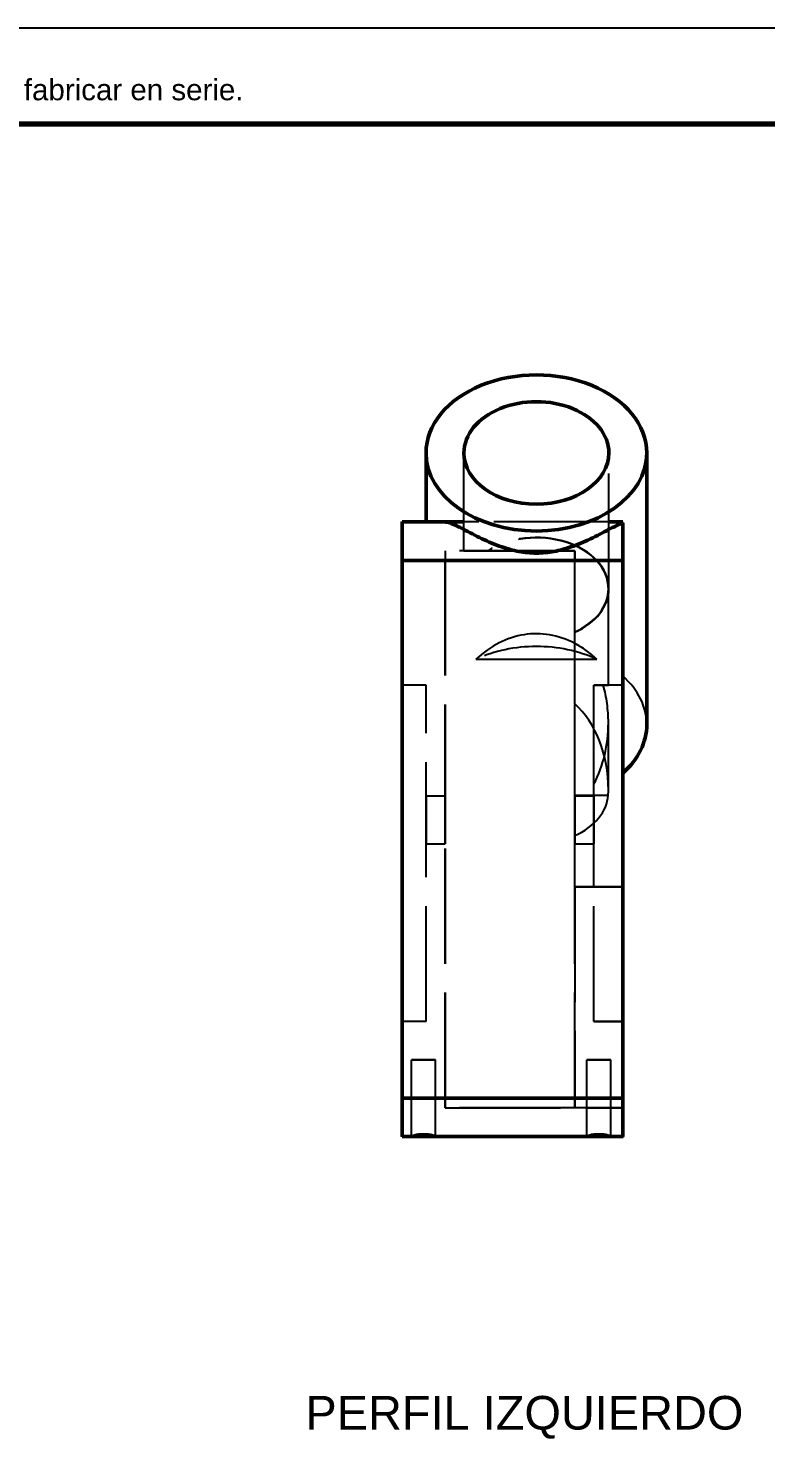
# Model space of a CAD drawing. Header units: millimetres. Extents: x 0 to 840, y 0 to 594.
# Drawn here: x 301.1 to 454.9, y 300.3 to 594 of the extents above; entities that cross this region are included whole.
import ezdxf
from ezdxf.enums import TextEntityAlignment as Align

# ---------------------------------------------------------------- set-up
doc = ezdxf.new("R2010")
doc.units = ezdxf.units.MM
doc.header["$LTSCALE"] = 2
doc.linetypes.add('ACAD_ISO02W100', pattern=[15, 12, -3])
for name, color, linetype, lineweight in [('MARCO', 7, 'Continuous', 70), ('OCULTAS', 8, 'ACAD_ISO02W100', 25), ('TEXTO', 7, 'Continuous', 25), ('VISIBLE', 7, 'Continuous', 50)]:
    doc.layers.add(name, color=color, linetype=linetype, lineweight=lineweight)
doc.styles.get("Standard").update_dxf_attribs({"font": 'arial.ttf'})

msp = doc.modelspace()

# ---------------------------------------------------------------- linework, layer by layer
at = {"layer": 'MARCO'}
msp.add_line((820, 574), (40, 574), dxfattribs=at)
at = {"layer": 'OCULTAS'}
for p, q in [((391.95, 485.18), (391.95, 505.55)), ((422.15, 477.27), (422.15, 505.55)), ((422.15, 491.18), (391.95, 491.18)), ((425.05, 459.11), (425.05, 491.18)), ((425.05, 457.18), (425.05, 490.97)), ((415.05, 485.18), (388.05, 485.18)), ((388.05, 369.18), (388.05, 485.18)), ((415.05, 485.18), (388.05, 485.18)), ((396.92, 485.18), (397.07, 485.18)), ((415.05, 369.18), (415.05, 485.18)), ((415.05, 468.21), (415.05, 485.18)), ((415.05, 453.32), (415.05, 485.18)), ((379.05, 371.18), (379.05, 483.18)), ((388.05, 483.18), (379.05, 483.18)), ((388.05, 483.18), (388.05, 371.18)), ((415.05, 465.87), (415.05, 483.18)), ((425.05, 483.18), (415.05, 483.18)), ((425.05, 415.18), (425.05, 483.18)), ((422.05, 457.18), (422.05, 477.27)), ((415.05, 468.21), (415.05, 468.3)), ((415.05, 425.87), (415.05, 468.3)), ((415.05, 462.59), (415.05, 465.87)), ((394.45, 462.59), (415.05, 462.59)), ((415.05, 462.59), (419.65, 462.59)), ((415.05, 453.32), (415.05, 462.59)), ((425.05, 448.59), (425.05, 459.11)), ((379.05, 387.18), (379.05, 457.18)), ((379.05, 387.18), (379.05, 457.18)), ((384.05, 457.18), (379.05, 457.18)), ((384.05, 457.18), (379.05, 457.18)), ((384.05, 387.18), (384.05, 457.18)), ((384.05, 387.18), (384.05, 457.18)), ((425.05, 457.18), (419.05, 457.18)), ((419.05, 387.18), (419.05, 457.18)), ((419.05, 436.65), (419.05, 457.18)), ((425.05, 457.18), (420.99, 457.18)), ((425.05, 387.18), (425.05, 457.18)), ((425.05, 438.86), (425.05, 457.18)), ((425.05, 448.59), (425.05, 457.18)), ((422.05, 435.38), (422.05, 449.38)), ((425.05, 415.18), (425.05, 448.59)), ((425.05, 438.86), (425.05, 448.59)), ((419.05, 415.18), (419.05, 436.65)), ((384.05, 434.18), (388.05, 434.18)), ((415.05, 415.18), (415.05, 434.31)), ((415.05, 425.87), (415.05, 434.31)), ((415.05, 434.31), (422.03, 434.31)), ((415.05, 434.18), (419.05, 434.18)), ((384.05, 424.18), (388.05, 424.18)), ((415.05, 424.18), (419.05, 424.18)), ((419.05, 415.18), (415.05, 415.18)), ((415.05, 415.18), (415.05, 369.18)), ((415.05, 415.18), (425.05, 415.18)), ((419.05, 387.18), (419.05, 415.18)), ((425.05, 415.18), (419.05, 415.18)), ((384.05, 387.18), (379.05, 387.18)), ((384.05, 387.18), (379.05, 387.18)), ((419.05, 387.18), (425.05, 387.18)), ((425.05, 387.18), (419.05, 387.18)), ((425.05, 387.18), (425.05, 369.18)), ((381.05, 363.18), (381.05, 379.18)), ((381.05, 363.18), (381.05, 379.18)), ((386.05, 363.18), (386.05, 379.18)), ((386.05, 363.18), (386.05, 379.18)), ((417.55, 363.18), (417.55, 379.18)), ((422.55, 363.18), (422.55, 379.18)), ((388.05, 371.18), (379.05, 371.18)), ((388.05, 369.18), (425.05, 369.18)), ((415.05, 369.18), (388.05, 369.18)), ((425.05, 369.18), (415.05, 369.18)), ((417.55, 363.18), (417.55, 369.18)), ((422.55, 363.18), (422.55, 369.18)), ((381.05, 363.18), (379.05, 363.18)), ((417.55, 363.18), (386.05, 363.18)), ((425.05, 363.18), (422.55, 363.18))]:
    msp.add_line(p, q, dxfattribs=at)
for centre, major_axis, start_param, end_param in [((407.05, 477.27), (15.1, 0), 0, 2.306358), ((407.05, 477.27), (15, 0), 0, 2.298961), ((407.05, 477.27), (15, 0), 5.274925, 6.283185), ((407.05, 477.27), (15.1, 0), 5.270755, 6.283185), ((407.05, 435.38), (0, 32.53), -6.638437, -5.703483), ((407.05, 448.98), (23, 0), 0.991094, 2.150499), ((407.05, 435.38), (0, 32.53), -0.579703, -0.355251), ((407.05, 448.98), (23, 0), 0, 0.671951), ((407.05, 449.38), (0, 21.21), -1.570796, -1.19389), ((407.05, 435.38), (0, 21.21), -1.570796, -0.562536), ((407.05, 449.38), (0, 21.21), -2.214297, -1.570796), ((407.05, 435.38), (0, 21.21), -1.621325, -1.570796), ((407.05, 434.84), (15, 0), 5.274925, 6.232656)]:
    msp.add_ellipse(centre, major_axis=major_axis, ratio=0.707107, start_param=start_param, end_param=end_param, dxfattribs=at)
for points, degree in [([(379.05, 483.18), (379.05, 484.08), (379.05, 484.96), (379.05, 485.83), (379.05, 486.66), (379.05, 487.44), (379.05, 488.17), (379.05, 488.84), (379.05, 489.44), (379.05, 489.96), (379.05, 490.39), (379.05, 490.74), (379.05, 490.98), (379.05, 491.13), (379.05, 491.18)], 1), ([(384.05, 491.18), (384.07, 491.18), (384.13, 491.18), (384.23, 491.18), (384.38, 491.18), (384.56, 491.18), (384.79, 491.18), (385.05, 491.18), (385.36, 491.18), (385.7, 491.18), (386.08, 491.18), (386.5, 491.18), (386.96, 491.18), (387.45, 491.18), (387.98, 491.18)], 1), ([(425.05, 483.18), (425.05, 484.08), (425.05, 484.96), (425.05, 485.83), (425.05, 486.66), (425.05, 487.44), (425.05, 488.17), (425.05, 488.84), (425.05, 489.44), (425.05, 489.96), (425.05, 490.39), (425.05, 490.74), (425.05, 490.98), (425.05, 491.13), (425.05, 491.18)], 1), ([(388.05, 485.18), (388.05, 484.53), (388.05, 483.86), (388.05, 483.18)], 3), ([(396.92, 485.18), (396.27, 485.18), (395.65, 485.18), (395.08, 485.18), (394.56, 485.18), (394.07, 485.18), (393.64, 485.18), (393.25, 485.18), (392.9, 485.18), (392.61, 485.18), (392.38, 485.18), (392.19, 485.18), (392.06, 485.18), (391.97, 485.18), (391.95, 485.18)], 1), ([(391.95, 485.18), (392.04, 485.18), (392.33, 485.18), (392.8, 485.18), (393.44, 485.18), (394.26, 485.18), (395.24, 485.18), (396.37, 485.18), (397.63, 485.18), (399.01, 485.18), (400.5, 485.18), (402.06, 485.18), (403.69, 485.18), (405.36, 485.18), (407.05, 485.18)], 1), ([(415.05, 485.18), (415.05, 484.53), (415.05, 483.86), (415.05, 483.18)], 3), ([(419.05, 457.18), (419.45, 457.18), (419.82, 457.18), (420.17, 457.18), (420.49, 457.18), (420.78, 457.18), (421.04, 457.18), (421.28, 457.18), (421.48, 457.18), (421.65, 457.18), (421.79, 457.18), (421.91, 457.18), (421.98, 457.18), (422.03, 457.18), (422.05, 457.18)], 1), ([(422.05, 457.18), (422.04, 457.18), (422.03, 457.18), (422, 457.18), (421.96, 457.18), (421.91, 457.18), (421.85, 457.18), (421.78, 457.18), (421.7, 457.18), (421.61, 457.18), (421.51, 457.18), (421.39, 457.18), (421.27, 457.18), (421.14, 457.18), (420.99, 457.18)], 1), ([(384.05, 429.18), (384.05, 429.74), (384.05, 430.3), (384.05, 430.84), (384.05, 431.35), (384.05, 431.84), (384.05, 432.3), (384.05, 432.72), (384.05, 433.09), (384.05, 433.42), (384.05, 433.69), (384.05, 433.9), (384.05, 434.06), (384.05, 434.15), (384.05, 434.18)], 1), ([(384.05, 434.18), (384.05, 434.06), (384.05, 433.69), (384.05, 433.09), (384.05, 432.3), (384.05, 431.35), (384.05, 430.3), (384.05, 429.18), (384.05, 428.07), (384.05, 427.02), (384.05, 426.07), (384.05, 425.28), (384.05, 424.68), (384.05, 424.31), (384.05, 424.18)], 1), ([(388.05, 429.18), (388.05, 429.74), (388.05, 430.3), (388.05, 430.84), (388.05, 431.35), (388.05, 431.84), (388.05, 432.3), (388.05, 432.72), (388.05, 433.09), (388.05, 433.42), (388.05, 433.69), (388.05, 433.9), (388.05, 434.06), (388.05, 434.15), (388.05, 434.18)], 1), ([(388.05, 434.18), (388.05, 434.06), (388.05, 433.69), (388.05, 433.09), (388.05, 432.3), (388.05, 431.35), (388.05, 430.3), (388.05, 429.18), (388.05, 428.07), (388.05, 427.02), (388.05, 426.07), (388.05, 425.28), (388.05, 424.68), (388.05, 424.31), (388.05, 424.18)], 1), ([(415.05, 429.18), (415.05, 429.74), (415.05, 430.3), (415.05, 430.84), (415.05, 431.35), (415.05, 431.84), (415.05, 432.3), (415.05, 432.72), (415.05, 433.09), (415.05, 433.42), (415.05, 433.69), (415.05, 433.9), (415.05, 434.06), (415.05, 434.15), (415.05, 434.18)], 1), ([(415.05, 434.18), (415.05, 434.06), (415.05, 433.69), (415.05, 433.09), (415.05, 432.3), (415.05, 431.35), (415.05, 430.3), (415.05, 429.18), (415.05, 428.07), (415.05, 427.02), (415.05, 426.07), (415.05, 425.28), (415.05, 424.68), (415.05, 424.31), (415.05, 424.18)], 1), ([(419.05, 429.18), (419.05, 429.74), (419.05, 430.3), (419.05, 430.84), (419.05, 431.35), (419.05, 431.84), (419.05, 432.3), (419.05, 432.72), (419.05, 433.09), (419.05, 433.42), (419.05, 433.69), (419.05, 433.9), (419.05, 434.06), (419.05, 434.15), (419.05, 434.18)], 1), ([(419.05, 434.18), (419.05, 434.06), (419.05, 433.69), (419.05, 433.09), (419.05, 432.3), (419.05, 431.35), (419.05, 430.3), (419.05, 429.18), (419.05, 428.07), (419.05, 427.02), (419.05, 426.07), (419.05, 425.28), (419.05, 424.68), (419.05, 424.31), (419.05, 424.18)], 1), ([(381.05, 379.18), (381.11, 379.18), (381.3, 379.18), (381.59, 379.18), (381.99, 379.18), (382.46, 379.18), (382.99, 379.18), (383.55, 379.18), (384.1, 379.18), (384.63, 379.18), (385.11, 379.18), (385.5, 379.18), (385.8, 379.18), (385.99, 379.18), (386.05, 379.18)], 1), ([(381.05, 379.18), (381.11, 379.18), (381.3, 379.18), (381.59, 379.18), (381.99, 379.18), (382.46, 379.18), (382.99, 379.18), (383.55, 379.18), (384.1, 379.18), (384.63, 379.18), (385.11, 379.18), (385.5, 379.18), (385.8, 379.18), (385.99, 379.18), (386.05, 379.18)], 1), ([(417.55, 379.18), (417.61, 379.18), (417.8, 379.18), (418.09, 379.18), (418.49, 379.18), (418.96, 379.18), (419.49, 379.18), (420.05, 379.18), (420.6, 379.18), (421.13, 379.18), (421.61, 379.18), (422, 379.18), (422.3, 379.18), (422.49, 379.18), (422.55, 379.18)], 1), ([(379.05, 371.18), (379.05, 370.29), (379.05, 369.4), (379.05, 368.54), (379.05, 367.71), (379.05, 366.93), (379.05, 366.2), (379.05, 365.53), (379.05, 364.93), (379.05, 364.41), (379.05, 363.98), (379.05, 363.63), (379.05, 363.39), (379.05, 363.23), (379.05, 363.18)], 1), ([(388.05, 371.18), (388.05, 370.51), (388.05, 369.84), (388.05, 369.18)], 3), ([(417.55, 369.18), (417.61, 369.18), (417.8, 369.18), (418.09, 369.18), (418.49, 369.18), (418.96, 369.18), (419.49, 369.18), (420.05, 369.18), (420.6, 369.18), (421.13, 369.18), (421.61, 369.18), (422, 369.18), (422.3, 369.18), (422.49, 369.18), (422.55, 369.18)], 1), ([(425.05, 369.18), (425.05, 368.47), (425.05, 367.77), (425.05, 367.1), (425.05, 366.48), (425.05, 365.89), (425.05, 365.35), (425.05, 364.86), (425.05, 364.43), (425.05, 364.05), (425.05, 363.75), (425.05, 363.5), (425.05, 363.33), (425.05, 363.22), (425.05, 363.18)], 1)]:
    msp.add_open_spline(points, degree=degree, dxfattribs=at)
for points, degree, knots in [([(425.05, 491.18), (424.16, 491.18), (423.28, 491.18), (422.29, 491.18), (421.3, 491.18), (420.21, 491.18), (419.12, 491.18), (417.96, 491.18), (416.79, 491.18), (415.56, 491.18), (414.33, 491.18), (413.05, 491.18), (411.77, 491.18), (410.46, 491.18), (409.15, 491.18), (406.49, 491.18), (403.85, 491.18), (402.55, 491.18), (401.25, 491.18), (399.99, 491.18), (398.73, 491.18), (397.52, 491.18), (396.32, 491.18), (395.18, 491.18), (394.05, 491.18), (393, 491.18), (391.95, 491.18)], 2, [0, 0, 0, 0.071429, 0.071429, 0.142857, 0.142857, 0.214286, 0.214286, 0.285714, 0.285714, 0.357143, 0.357143, 0.428571, 0.428571, 0.5, 0.5, 0.642857, 0.642857, 0.714286, 0.714286, 0.785714, 0.785714, 0.857143, 0.857143, 0.928571, 0.928571, 1, 1, 1]), ([(415.05, 485.18), (413.85, 485.18), (412.59, 485.18), (411.28, 485.18), (409.94, 485.18), (408.57, 485.18), (405.81, 485.18), (404.44, 485.18), (403.09, 485.18), (401.77, 485.18), (400.5, 485.18), (399.29, 485.18), (398.14, 485.18), (397.07, 485.18)], 1, [0, 0, 0.071429, 0.142857, 0.214286, 0.285714, 0.357143, 0.5, 0.571429, 0.642857, 0.714286, 0.785714, 0.857143, 0.928571, 1, 1]), ([(407.05, 485.18), (408.45, 485.18), (409.86, 485.18), (411.21, 485.18), (411.59, 485.18), (411.98, 485.18), (412.35, 485.18), (412.54, 485.18), (412.73, 485.18), (412.91, 485.18), (413.1, 485.18), (413.28, 485.18), (413.46, 485.18), (413.64, 485.18), (413.82, 485.18), (414, 485.18), (414.18, 485.18), (414.35, 485.18), (414.53, 485.18), (414.7, 485.18), (414.88, 485.18), (415.05, 485.18)], 3, [0, 0, 0, 0, 0.2791831, 0.2791831, 0.2791831, 0.3589498, 0.3589498, 0.3589498, 0.3988331, 0.3988331, 0.3988331, 0.4387164, 0.4387164, 0.4387164, 0.4785997, 0.4785997, 0.4785997, 0.518483, 0.518483, 0.518483, 0.5583663, 0.5583663, 0.5583663, 0.5583663]), ([(384.05, 424.18), (384.05, 424.2), (384.05, 424.22), (384.05, 424.26), (384.05, 424.31), (384.05, 424.39), (384.05, 424.47), (384.05, 424.57), (384.05, 424.68), (384.05, 424.82), (384.05, 424.95), (384.05, 425.11), (384.05, 425.28), (384.05, 425.46), (384.05, 425.65), (384.05, 425.86), (384.05, 426.07), (384.05, 426.3), (384.05, 426.52), (384.05, 426.77), (384.05, 427.02), (384.05, 427.27), (384.05, 427.53), (384.05, 427.8), (384.05, 428.07), (384.05, 428.62), (384.05, 429.18)], 2, [0, 0, 0, 0.071429, 0.071429, 0.142857, 0.142857, 0.214286, 0.214286, 0.285714, 0.285714, 0.357143, 0.357143, 0.428571, 0.428571, 0.5, 0.5, 0.571429, 0.571429, 0.642857, 0.642857, 0.714286, 0.714286, 0.785714, 0.785714, 0.857143, 0.857143, 1, 1, 1]), ([(388.05, 424.18), (388.05, 424.2), (388.05, 424.22), (388.05, 424.26), (388.05, 424.31), (388.05, 424.39), (388.05, 424.47), (388.05, 424.57), (388.05, 424.68), (388.05, 424.82), (388.05, 424.95), (388.05, 425.11), (388.05, 425.28), (388.05, 425.46), (388.05, 425.65), (388.05, 425.86), (388.05, 426.07), (388.05, 426.3), (388.05, 426.52), (388.05, 426.77), (388.05, 427.02), (388.05, 427.27), (388.05, 427.53), (388.05, 427.8), (388.05, 428.07), (388.05, 428.62), (388.05, 429.18)], 2, [0, 0, 0, 0.071429, 0.071429, 0.142857, 0.142857, 0.214286, 0.214286, 0.285714, 0.285714, 0.357143, 0.357143, 0.428571, 0.428571, 0.5, 0.5, 0.571429, 0.571429, 0.642857, 0.642857, 0.714286, 0.714286, 0.785714, 0.785714, 0.857143, 0.857143, 1, 1, 1]), ([(415.05, 424.18), (415.05, 424.2), (415.05, 424.22), (415.05, 424.26), (415.05, 424.31), (415.05, 424.39), (415.05, 424.47), (415.05, 424.57), (415.05, 424.68), (415.05, 424.82), (415.05, 424.95), (415.05, 425.11), (415.05, 425.28), (415.05, 425.46), (415.05, 425.65), (415.05, 425.86), (415.05, 426.07), (415.05, 426.3), (415.05, 426.52), (415.05, 426.77), (415.05, 427.02), (415.05, 427.27), (415.05, 427.53), (415.05, 427.8), (415.05, 428.07), (415.05, 428.62), (415.05, 429.18)], 2, [0, 0, 0, 0.071429, 0.071429, 0.142857, 0.142857, 0.214286, 0.214286, 0.285714, 0.285714, 0.357143, 0.357143, 0.428571, 0.428571, 0.5, 0.5, 0.571429, 0.571429, 0.642857, 0.642857, 0.714286, 0.714286, 0.785714, 0.785714, 0.857143, 0.857143, 1, 1, 1]), ([(419.05, 424.18), (419.05, 424.2), (419.05, 424.22), (419.05, 424.26), (419.05, 424.31), (419.05, 424.39), (419.05, 424.47), (419.05, 424.57), (419.05, 424.68), (419.05, 424.82), (419.05, 424.95), (419.05, 425.11), (419.05, 425.28), (419.05, 425.46), (419.05, 425.65), (419.05, 425.86), (419.05, 426.07), (419.05, 426.3), (419.05, 426.52), (419.05, 426.77), (419.05, 427.02), (419.05, 427.27), (419.05, 427.53), (419.05, 427.8), (419.05, 428.07), (419.05, 428.62), (419.05, 429.18)], 2, [0, 0, 0, 0.071429, 0.071429, 0.142857, 0.142857, 0.214286, 0.214286, 0.285714, 0.285714, 0.357143, 0.357143, 0.428571, 0.428571, 0.5, 0.5, 0.571429, 0.571429, 0.642857, 0.642857, 0.714286, 0.714286, 0.785714, 0.785714, 0.857143, 0.857143, 1, 1, 1]), ([(383.55, 379.18), (383.41, 379.18), (383.27, 379.18), (382.99, 379.18), (382.72, 379.18), (382.59, 379.18), (382.46, 379.18), (382.34, 379.18), (382.22, 379.18), (382.1, 379.18), (381.99, 379.18), (381.88, 379.18), (381.78, 379.18), (381.69, 379.18), (381.59, 379.18), (381.51, 379.18), (381.43, 379.18), (381.36, 379.18), (381.3, 379.18), (381.24, 379.18), (381.19, 379.18), (381.15, 379.18), (381.11, 379.18), (381.09, 379.18), (381.06, 379.18), (381.06, 379.18), (381.05, 379.18)], 2, [0, 0, 0, 0.1122, 0.1122, 0.336599, 0.336599, 0.448799, 0.448799, 0.560999, 0.560999, 0.673198, 0.673198, 0.785398, 0.785398, 0.897598, 0.897598, 1.009798, 1.009798, 1.121997, 1.121997, 1.234197, 1.234197, 1.346397, 1.346397, 1.458597, 1.458597, 1.570796, 1.570796, 1.570796]), ([(383.55, 379.18), (383.41, 379.18), (383.27, 379.18), (382.99, 379.18), (382.72, 379.18), (382.59, 379.18), (382.46, 379.18), (382.34, 379.18), (382.22, 379.18), (382.1, 379.18), (381.99, 379.18), (381.88, 379.18), (381.78, 379.18), (381.69, 379.18), (381.59, 379.18), (381.51, 379.18), (381.43, 379.18), (381.36, 379.18), (381.3, 379.18), (381.24, 379.18), (381.19, 379.18), (381.15, 379.18), (381.11, 379.18), (381.09, 379.18), (381.06, 379.18), (381.06, 379.18), (381.05, 379.18)], 2, [0, 0, 0, 0.1122, 0.1122, 0.336599, 0.336599, 0.448799, 0.448799, 0.560999, 0.560999, 0.673198, 0.673198, 0.785398, 0.785398, 0.897598, 0.897598, 1.009798, 1.009798, 1.121997, 1.121997, 1.234197, 1.234197, 1.346397, 1.346397, 1.458597, 1.458597, 1.570796, 1.570796, 1.570796]), ([(386.05, 379.18), (386.04, 379.18), (386.03, 379.18), (386.01, 379.18), (385.99, 379.18), (385.95, 379.18), (385.91, 379.18), (385.85, 379.18), (385.8, 379.18), (385.73, 379.18), (385.66, 379.18), (385.58, 379.18), (385.5, 379.18), (385.41, 379.18), (385.32, 379.18), (385.21, 379.18), (385.11, 379.18), (384.99, 379.18), (384.88, 379.18), (384.76, 379.18), (384.63, 379.18), (384.5, 379.18), (384.37, 379.18), (384.24, 379.18), (384.1, 379.18), (383.83, 379.18), (383.55, 379.18)], 2, [0, 0, 0, 0.071429, 0.071429, 0.142857, 0.142857, 0.214286, 0.214286, 0.285714, 0.285714, 0.357143, 0.357143, 0.428571, 0.428571, 0.5, 0.5, 0.571429, 0.571429, 0.642857, 0.642857, 0.714286, 0.714286, 0.785714, 0.785714, 0.857143, 0.857143, 1, 1, 1]), ([(386.05, 379.18), (386.04, 379.18), (386.03, 379.18), (386.01, 379.18), (385.99, 379.18), (385.95, 379.18), (385.91, 379.18), (385.85, 379.18), (385.8, 379.18), (385.73, 379.18), (385.66, 379.18), (385.58, 379.18), (385.5, 379.18), (385.41, 379.18), (385.32, 379.18), (385.21, 379.18), (385.11, 379.18), (384.99, 379.18), (384.88, 379.18), (384.76, 379.18), (384.63, 379.18), (384.5, 379.18), (384.37, 379.18), (384.24, 379.18), (384.1, 379.18), (383.83, 379.18), (383.55, 379.18)], 2, [0, 0, 0, 0.071429, 0.071429, 0.142857, 0.142857, 0.214286, 0.214286, 0.285714, 0.285714, 0.357143, 0.357143, 0.428571, 0.428571, 0.5, 0.5, 0.571429, 0.571429, 0.642857, 0.642857, 0.714286, 0.714286, 0.785714, 0.785714, 0.857143, 0.857143, 1, 1, 1]), ([(420.05, 379.18), (419.91, 379.18), (419.77, 379.18), (419.49, 379.18), (419.22, 379.18), (419.09, 379.18), (418.96, 379.18), (418.84, 379.18), (418.72, 379.18), (418.6, 379.18), (418.49, 379.18), (418.38, 379.18), (418.28, 379.18), (418.19, 379.18), (418.09, 379.18), (418.01, 379.18), (417.93, 379.18), (417.86, 379.18), (417.8, 379.18), (417.74, 379.18), (417.69, 379.18), (417.65, 379.18), (417.61, 379.18), (417.59, 379.18), (417.56, 379.18), (417.56, 379.18), (417.55, 379.18)], 2, [0, 0, 0, 0.1122, 0.1122, 0.336599, 0.336599, 0.448799, 0.448799, 0.560999, 0.560999, 0.673198, 0.673198, 0.785398, 0.785398, 0.897598, 0.897598, 1.009798, 1.009798, 1.121997, 1.121997, 1.234197, 1.234197, 1.346397, 1.346397, 1.458597, 1.458597, 1.570796, 1.570796, 1.570796]), ([(422.55, 379.18), (422.54, 379.18), (422.53, 379.18), (422.51, 379.18), (422.49, 379.18), (422.45, 379.18), (422.41, 379.18), (422.35, 379.18), (422.3, 379.18), (422.23, 379.18), (422.16, 379.18), (422.08, 379.18), (422, 379.18), (421.91, 379.18), (421.82, 379.18), (421.71, 379.18), (421.61, 379.18), (421.49, 379.18), (421.38, 379.18), (421.26, 379.18), (421.13, 379.18), (421, 379.18), (420.87, 379.18), (420.74, 379.18), (420.6, 379.18), (420.33, 379.18), (420.05, 379.18)], 2, [0, 0, 0, 0.071429, 0.071429, 0.142857, 0.142857, 0.214286, 0.214286, 0.285714, 0.285714, 0.357143, 0.357143, 0.428571, 0.428571, 0.5, 0.5, 0.571429, 0.571429, 0.642857, 0.642857, 0.714286, 0.714286, 0.785714, 0.785714, 0.857143, 0.857143, 1, 1, 1]), ([(420.05, 369.18), (419.91, 369.18), (419.77, 369.18), (419.49, 369.18), (419.22, 369.18), (419.09, 369.18), (418.96, 369.18), (418.84, 369.18), (418.72, 369.18), (418.6, 369.18), (418.49, 369.18), (418.38, 369.18), (418.28, 369.18), (418.19, 369.18), (418.09, 369.18), (418.01, 369.18), (417.93, 369.18), (417.86, 369.18), (417.8, 369.18), (417.74, 369.18), (417.69, 369.18), (417.65, 369.18), (417.61, 369.18), (417.59, 369.18), (417.56, 369.18), (417.56, 369.18), (417.55, 369.18)], 2, [0, 0, 0, 0.1122, 0.1122, 0.336599, 0.336599, 0.448799, 0.448799, 0.560999, 0.560999, 0.673198, 0.673198, 0.785398, 0.785398, 0.897598, 0.897598, 1.009798, 1.009798, 1.121997, 1.121997, 1.234197, 1.234197, 1.346397, 1.346397, 1.458597, 1.458597, 1.570796, 1.570796, 1.570796]), ([(422.55, 369.18), (422.54, 369.18), (422.53, 369.18), (422.51, 369.18), (422.49, 369.18), (422.45, 369.18), (422.41, 369.18), (422.35, 369.18), (422.3, 369.18), (422.23, 369.18), (422.16, 369.18), (422.08, 369.18), (422, 369.18), (421.91, 369.18), (421.82, 369.18), (421.71, 369.18), (421.61, 369.18), (421.49, 369.18), (421.38, 369.18), (421.26, 369.18), (421.13, 369.18), (421, 369.18), (420.87, 369.18), (420.74, 369.18), (420.6, 369.18), (420.33, 369.18), (420.05, 369.18)], 2, [0, 0, 0, 0.071429, 0.071429, 0.142857, 0.142857, 0.214286, 0.214286, 0.285714, 0.285714, 0.357143, 0.357143, 0.428571, 0.428571, 0.5, 0.5, 0.571429, 0.571429, 0.642857, 0.642857, 0.714286, 0.714286, 0.785714, 0.785714, 0.857143, 0.857143, 1, 1, 1]), ([(383.55, 363.59), (382.9, 363.59), (382.23, 363.49), (381.73, 363.37), (381.34, 363.28), (381.04, 363.18), (381.05, 363.18)], 3, [0, 0, 0, 0, 0.57047, 0.57047, 0.57047, 1, 1, 1, 1]), ([(386.05, 363.18), (386.05, 363.18), (385.75, 363.28), (385.37, 363.37), (384.86, 363.49), (384.2, 363.59), (383.55, 363.59)], 3, [0, 0, 0, 0, 0.429854, 0.429854, 0.429854, 1, 1, 1, 1]), ([(420.05, 363.59), (419.4, 363.59), (418.73, 363.49), (418.23, 363.37), (417.84, 363.28), (417.54, 363.18), (417.55, 363.18)], 3, [0, 0, 0, 0, 0.57047, 0.57047, 0.57047, 1, 1, 1, 1]), ([(422.55, 363.18), (422.55, 363.18), (422.25, 363.28), (421.87, 363.37), (421.36, 363.49), (420.7, 363.59), (420.05, 363.59)], 3, [0, 0, 0, 0, 0.429854, 0.429854, 0.429854, 1, 1, 1, 1])]:
    msp.add_open_spline(points, degree=degree, knots=knots, dxfattribs=at)
at = {"layer": 'TEXTO'}
msp.add_line((840, 594), (0, 594), dxfattribs=at)
at = {"layer": 'VISIBLE'}
for p, q in [((384.05, 491.18), (384.05, 505.55)), ((430.05, 448.98), (430.05, 505.55)), ((387.98, 491.18), (379.05, 491.18)), ((391.95, 491.18), (379.05, 491.18)), ((425.05, 491.18), (422.15, 491.18)), ((379.05, 371.18), (379.05, 483.18)), ((425.05, 483.18), (379.05, 483.18)), ((425.05, 371.18), (425.05, 483.18)), ((425.05, 371.18), (379.05, 371.18)), ((381.05, 363.18), (379.05, 363.18)), ((417.55, 363.18), (386.05, 363.18)), ((425.05, 363.18), (422.55, 363.18))]:
    msp.add_line(p, q, dxfattribs=at)
for centre, major_axis, start_param, end_param in [((407.05, 505.55), (23, 0), 0, 3.141593), ((407.05, 505.55), (15.1, 0), 0, 3.141593), ((407.05, 505.55), (23, 0), 3.141593, 4.712389), ((407.05, 505.55), (15.1, 0), 3.141593, 4.712389), ((407.05, 505.55), (23, 0), 4.712389, 6.283185), ((407.05, 505.55), (15.1, 0), 4.712389, 6.283185), ((407.05, 448.98), (23, 0), 5.611234, 6.283185)]:
    msp.add_ellipse(centre, major_axis=major_axis, ratio=0.707107, start_param=start_param, end_param=end_param, dxfattribs=at)
for points in [[(379.05, 483.18), (379.05, 484.08), (379.05, 484.96), (379.05, 485.83), (379.05, 486.66), (379.05, 487.44), (379.05, 488.17), (379.05, 488.84), (379.05, 489.44), (379.05, 489.96), (379.05, 490.39), (379.05, 490.74), (379.05, 490.98), (379.05, 491.13), (379.05, 491.18)], [(391.95, 491.18), (390.92, 491.18), (389.95, 491.18), (389.04, 491.18), (388.2, 491.18), (387.43, 491.18), (386.74, 491.18), (386.12, 491.18), (385.57, 491.18), (385.11, 491.18), (384.73, 491.18), (384.43, 491.18), (384.22, 491.18), (384.09, 491.18), (384.05, 491.18)], [(425.05, 483.18), (425.05, 483.95), (425.05, 484.7), (425.05, 485.45), (425.05, 486.17), (425.05, 486.86), (425.05, 487.53), (425.05, 488.15), (425.05, 488.72), (425.05, 489.25), (425.05, 489.72), (425.05, 490.13), (425.05, 490.48), (425.05, 490.76), (425.05, 490.97)], [(379.05, 371.18), (379.05, 370.29), (379.05, 369.4), (379.05, 368.54), (379.05, 367.71), (379.05, 366.93), (379.05, 366.2), (379.05, 365.53), (379.05, 364.93), (379.05, 364.41), (379.05, 363.98), (379.05, 363.63), (379.05, 363.39), (379.05, 363.23), (379.05, 363.18)], [(425.05, 371.18), (425.05, 370.29), (425.05, 369.4), (425.05, 368.54), (425.05, 367.71), (425.05, 366.93), (425.05, 366.2), (425.05, 365.53), (425.05, 364.93), (425.05, 364.41), (425.05, 363.98), (425.05, 363.63), (425.05, 363.39), (425.05, 363.23), (425.05, 363.18)], [(381.05, 363.18), (381.11, 363.18), (381.3, 363.18), (381.59, 363.18), (381.99, 363.18), (382.46, 363.18), (382.99, 363.18), (383.55, 363.18), (384.1, 363.18), (384.63, 363.18), (385.11, 363.18), (385.5, 363.18), (385.8, 363.18), (385.99, 363.18), (386.05, 363.18)], [(417.55, 363.18), (417.61, 363.18), (417.8, 363.18), (418.09, 363.18), (418.49, 363.18), (418.96, 363.18), (419.49, 363.18), (420.05, 363.18), (420.6, 363.18), (421.13, 363.18), (421.61, 363.18), (422, 363.18), (422.3, 363.18), (422.49, 363.18), (422.55, 363.18)]]:
    msp.add_open_spline(points, degree=1, dxfattribs=at)
for points, degree, knots in [([(387.98, 491.18), (388.57, 491.19), (389.38, 490.88), (390.31, 490.44), (390.79, 490.21), (391.3, 489.95), (391.83, 489.67), (393.05, 489.03), (394.37, 488.33), (395.71, 487.69), (397.05, 487.05), (398.42, 486.47), (399.82, 485.99), (400.99, 485.59), (402.19, 485.26), (403.4, 485.04), (404.61, 484.82), (405.82, 484.71), (407.05, 484.7)], 3, [0, 0, 0, 0, 0.170229, 0.170229, 0.170229, 0.257807, 0.257807, 0.257807, 0.459884, 0.459884, 0.459884, 0.661962, 0.661962, 0.661962, 0.830981, 0.830981, 0.830981, 1, 1, 1, 1]), ([(407.05, 484.7), (408.27, 484.71), (409.49, 484.82), (410.69, 485.04), (411.9, 485.26), (413.09, 485.59), (414.26, 485.99), (415.64, 486.45), (416.98, 487.02), (418.29, 487.65), (419.61, 488.27), (420.89, 488.95), (422.1, 489.58), (423.19, 490.15), (424.22, 490.69), (425.05, 490.97)], 3, [0, 0, 0, 0, 0.1850588, 0.1850588, 0.1850588, 0.3701175, 0.3701175, 0.3701175, 0.5868911, 0.5868911, 0.5868911, 0.8036647, 0.8036647, 0.8036647, 0.9999998, 0.9999998, 0.9999998, 0.9999998]), ([(381.05, 363.18), (381.04, 363.18), (381.34, 363.28), (381.73, 363.37), (382.23, 363.49), (382.9, 363.59), (383.55, 363.59), (384.2, 363.59), (384.86, 363.49), (385.37, 363.37), (385.75, 363.28), (386.05, 363.18), (386.05, 363.18)], 3, [0, 0, 0, 0, 0.214953, 0.214953, 0.214953, 0.500041, 0.500041, 0.500041, 0.785132, 0.785132, 0.785132, 1, 1, 1, 1]), ([(383.55, 363.18), (383.27, 363.18), (382.99, 363.18), (382.86, 363.18), (382.72, 363.18), (382.59, 363.18), (382.46, 363.18), (382.34, 363.18), (382.22, 363.18), (382.1, 363.18), (381.99, 363.18), (381.88, 363.18), (381.78, 363.18), (381.69, 363.18), (381.59, 363.18), (381.51, 363.18), (381.43, 363.18), (381.36, 363.18), (381.3, 363.18), (381.24, 363.18), (381.19, 363.18), (381.15, 363.18), (381.11, 363.18), (381.09, 363.18), (381.06, 363.18), (381.06, 363.18), (381.05, 363.18)], 2, [0, 0, 0, 0.224399, 0.224399, 0.336599, 0.336599, 0.448799, 0.448799, 0.560999, 0.560999, 0.673198, 0.673198, 0.785398, 0.785398, 0.897598, 0.897598, 1.009798, 1.009798, 1.121997, 1.121997, 1.234197, 1.234197, 1.346397, 1.346397, 1.458597, 1.458597, 1.570796, 1.570796, 1.570796]), ([(386.05, 363.18), (386.04, 363.18), (386.03, 363.18), (386.01, 363.18), (385.99, 363.18), (385.95, 363.18), (385.91, 363.18), (385.85, 363.18), (385.8, 363.18), (385.73, 363.18), (385.66, 363.18), (385.58, 363.18), (385.5, 363.18), (385.41, 363.18), (385.32, 363.18), (385.21, 363.18), (385.11, 363.18), (384.99, 363.18), (384.88, 363.18), (384.76, 363.18), (384.63, 363.18), (384.5, 363.18), (384.37, 363.18), (384.24, 363.18), (384.1, 363.18), (383.83, 363.18), (383.55, 363.18)], 2, [0, 0, 0, 0.071429, 0.071429, 0.142857, 0.142857, 0.214286, 0.214286, 0.285714, 0.285714, 0.357143, 0.357143, 0.428571, 0.428571, 0.5, 0.5, 0.571429, 0.571429, 0.642857, 0.642857, 0.714286, 0.714286, 0.785714, 0.785714, 0.857143, 0.857143, 1, 1, 1]), ([(417.55, 363.18), (417.54, 363.18), (417.84, 363.28), (418.23, 363.37), (418.73, 363.49), (419.4, 363.59), (420.05, 363.59), (420.7, 363.59), (421.36, 363.49), (421.87, 363.37), (422.25, 363.28), (422.55, 363.18), (422.55, 363.18)], 3, [0, 0, 0, 0, 0.214953, 0.214953, 0.214953, 0.500041, 0.500041, 0.500041, 0.785132, 0.785132, 0.785132, 1, 1, 1, 1]), ([(420.05, 363.18), (419.77, 363.18), (419.49, 363.18), (419.36, 363.18), (419.22, 363.18), (419.09, 363.18), (418.96, 363.18), (418.84, 363.18), (418.72, 363.18), (418.6, 363.18), (418.49, 363.18), (418.38, 363.18), (418.28, 363.18), (418.19, 363.18), (418.09, 363.18), (418.01, 363.18), (417.93, 363.18), (417.86, 363.18), (417.8, 363.18), (417.74, 363.18), (417.69, 363.18), (417.65, 363.18), (417.61, 363.18), (417.59, 363.18), (417.56, 363.18), (417.56, 363.18), (417.55, 363.18)], 2, [0, 0, 0, 0.224399, 0.224399, 0.336599, 0.336599, 0.448799, 0.448799, 0.560999, 0.560999, 0.673198, 0.673198, 0.785398, 0.785398, 0.897598, 0.897598, 1.009798, 1.009798, 1.121997, 1.121997, 1.234197, 1.234197, 1.346397, 1.346397, 1.458597, 1.458597, 1.570796, 1.570796, 1.570796]), ([(422.55, 363.18), (422.54, 363.18), (422.53, 363.18), (422.51, 363.18), (422.49, 363.18), (422.45, 363.18), (422.41, 363.18), (422.35, 363.18), (422.3, 363.18), (422.23, 363.18), (422.16, 363.18), (422.08, 363.18), (422, 363.18), (421.91, 363.18), (421.82, 363.18), (421.71, 363.18), (421.61, 363.18), (421.49, 363.18), (421.38, 363.18), (421.26, 363.18), (421.13, 363.18), (421, 363.18), (420.87, 363.18), (420.74, 363.18), (420.6, 363.18), (420.33, 363.18), (420.05, 363.18)], 2, [0, 0, 0, 0.071429, 0.071429, 0.142857, 0.142857, 0.214286, 0.214286, 0.285714, 0.285714, 0.357143, 0.357143, 0.428571, 0.428571, 0.5, 0.5, 0.571429, 0.571429, 0.642857, 0.642857, 0.714286, 0.714286, 0.785714, 0.785714, 0.857143, 0.857143, 1, 1, 1])]:
    msp.add_open_spline(points, degree=degree, knots=knots, dxfattribs=at)

# ---------------------------------------------------------------- texts
at = {"layer": 'TEXTO'}
msp.add_text('Diseño conceptual para prototipo. Validar fuerzas y medidas con ensayos de campo antes de fabricar en serie.', height=4.4, dxfattribs=at).set_placement((44, 579))
msp.add_text('PERFIL IZQUIERDO', height=7, dxfattribs=at).set_placement((404.55, 309.18), align=Align.TOP_CENTER)

doc.saveas('drawing.dxf')
